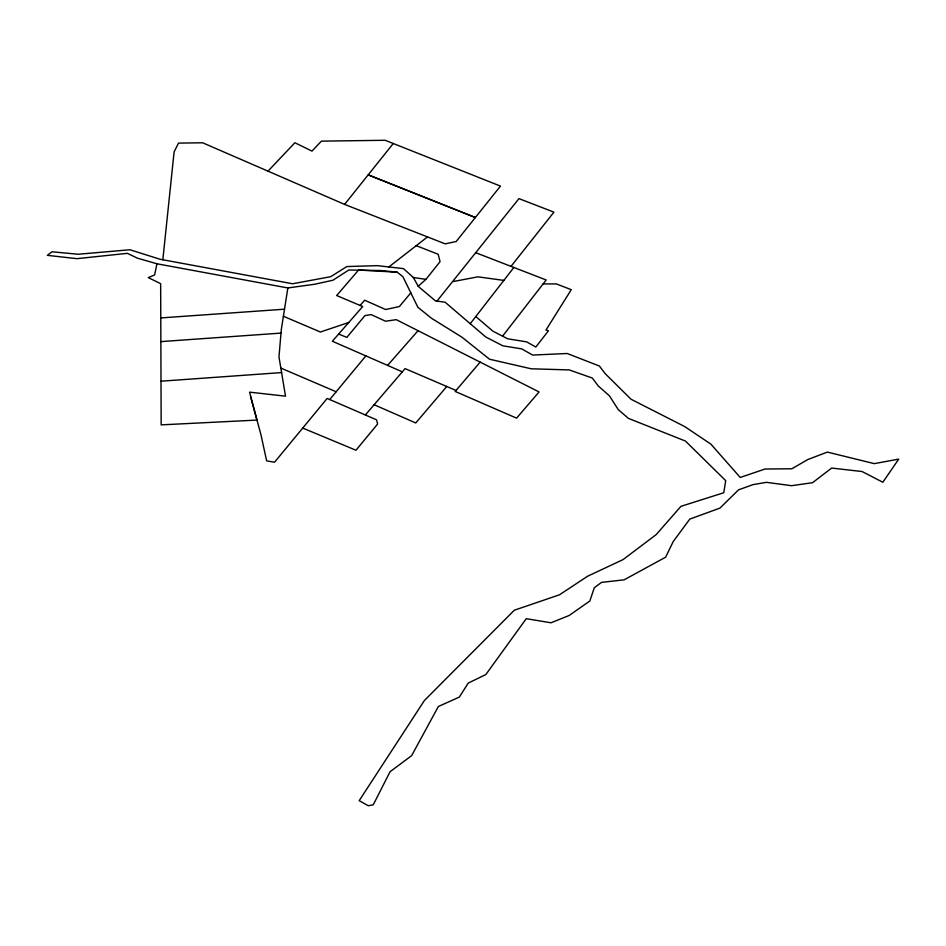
<?xml version="1.0" encoding="UTF-8"?>
<svg xmlns="http://www.w3.org/2000/svg" width="946" height="946" viewBox="0 0 946 946"><rect width="100%" height="100%" fill="white"/><g stroke="black" fill="none" stroke-linecap="round" stroke-linejoin="round"><path stroke-width="1.42" d="M162.842 259.772L174.099 151.939L178.498 143.106L202.633 142.775L344.581 204.395L445.188 243.855L456.173 241.526L500.469 186.102L385.164 140.28L321.404 141.143L311.991 151.1L294.868 142.74L268.014 171.155M287.844 287.951L281.317 329.563L278.964 356.89L285.515 396.161L249.567 392.152L256.969 420.083L161.163 424.872L160.654 283.694L148.297 277.604L154.636 274.943L156.918 263.768L137.359 258.152L127.355 253.339L76.957 258.672L47.3 255.337L52.054 251.79L78.187 254.249L129.98 249.756L159.98 259.239L292.633 283.765L330.745 276.681L346.851 266.571L377.419 265.649L403.481 268.617L413.343 277.497L418.321 286.449L435.491 300.899L445.105 302.212L485.771 337.001L502.905 345.834L521.684 348.873L532.669 355.069L567.233 353.497L599.397 366.031L605.085 373.552L631.041 399.247L684.573 426.504L710.86 444.1L740.233 477.458L765.03 469.027L791.861 468.767L807.837 459.531L827.383 452.093L874.317 463.635L898.7 459.129L882.843 482.259L862.078 471.534L831.664 468.057L812.567 482.685L791.554 485.7L766.449 482.33L753.028 484.624L738.554 489.839L719.941 508.108L689.811 519.082L673.209 541.573L665.641 557.182L624.1 579.839L601.526 582.381L594.289 587.75L589.855 600.994L569.149 615.491L551.033 622.787L526.26 618.684L485.842 674.545L468.211 683.107L459.33 697.084L438.353 706.508L411.64 755.641L390.059 771.723L373.221 804.857L368.207 805.72L359.196 800.659L424.399 700.513L514.317 610.229L559.453 594.809L587.679 576.197L623.083 559.594L656.169 534.62L680.966 506.335L723.773 492.736L725.712 480.651L685.46 441.061L628.357 418.345L618.211 409.559L609.366 395.735L598.31 386.039L592.326 378.045L569.232 369.921L531.155 368.786L489.531 359.22L461.908 337.166L431.447 318.234L417.872 307.261L402.901 276.681L397.214 272.2L380.682 270.532L348.79 270.012L332.957 280.217L314.781 284.226L287.844 287.951L156.918 263.768M470.233 323.709L513.867 267.47M502.574 336.161L546.173 279.981L476.039 252.83M436.969 301.1L518.964 198.613L553.93 212.152L511.006 266.37M344.581 204.395L393.276 143.485M418.215 286.248L425.937 279.354L440.067 261.664L438.164 254.273L416.228 245.676M250.548 396.445L260.942 434.699L266.642 460.856L274.541 462.239L327.115 398.479L329.728 399.543L365.865 355.897M410.812 292.846L399.366 306.563L385.613 309.519L364.683 300.225L360.107 305.452M456.007 390.485L446.76 386.5L415.743 422.968L374.131 404.734M480.154 362.129L455.192 391.443L516.587 418.144L539.078 391.951L396.279 319.665L385.554 321.226L371.128 314.592L364.92 315.621L346.851 337.403L338.668 334.033M329.728 399.543L365.345 414.963L405.089 368.621L446.76 386.5M387.6 365.393L418.049 330.686M388.841 266.949L427.497 236.926M348.778 322.468L320.398 332.011L283.398 316.248M453.323 281.53L477.896 276.835L503.84 280.394M161.009 381.203L281.577 372.582M160.773 317.927L284.51 309.2M160.867 341.612L281.009 333.098M543.11 283.918L556.366 283.93L571.266 289.689L545.96 330.048L548.467 330.757L535.826 347.04L526.65 341.861L507.683 338.798L492.878 331.159L475.791 316.543M397.214 272.2L358.593 270.036L336.658 295.53L362.708 306.551L332.353 341.246L402.334 371.837M413.343 277.497L425.937 279.354M302.72 428.065L355.968 450.237L377.62 424.033L376.52 419.823L365.345 414.963M280.82 368.053L336.161 391.774M475.353 217.521L368.195 174.856L475.353 217.533"/></g></svg>
